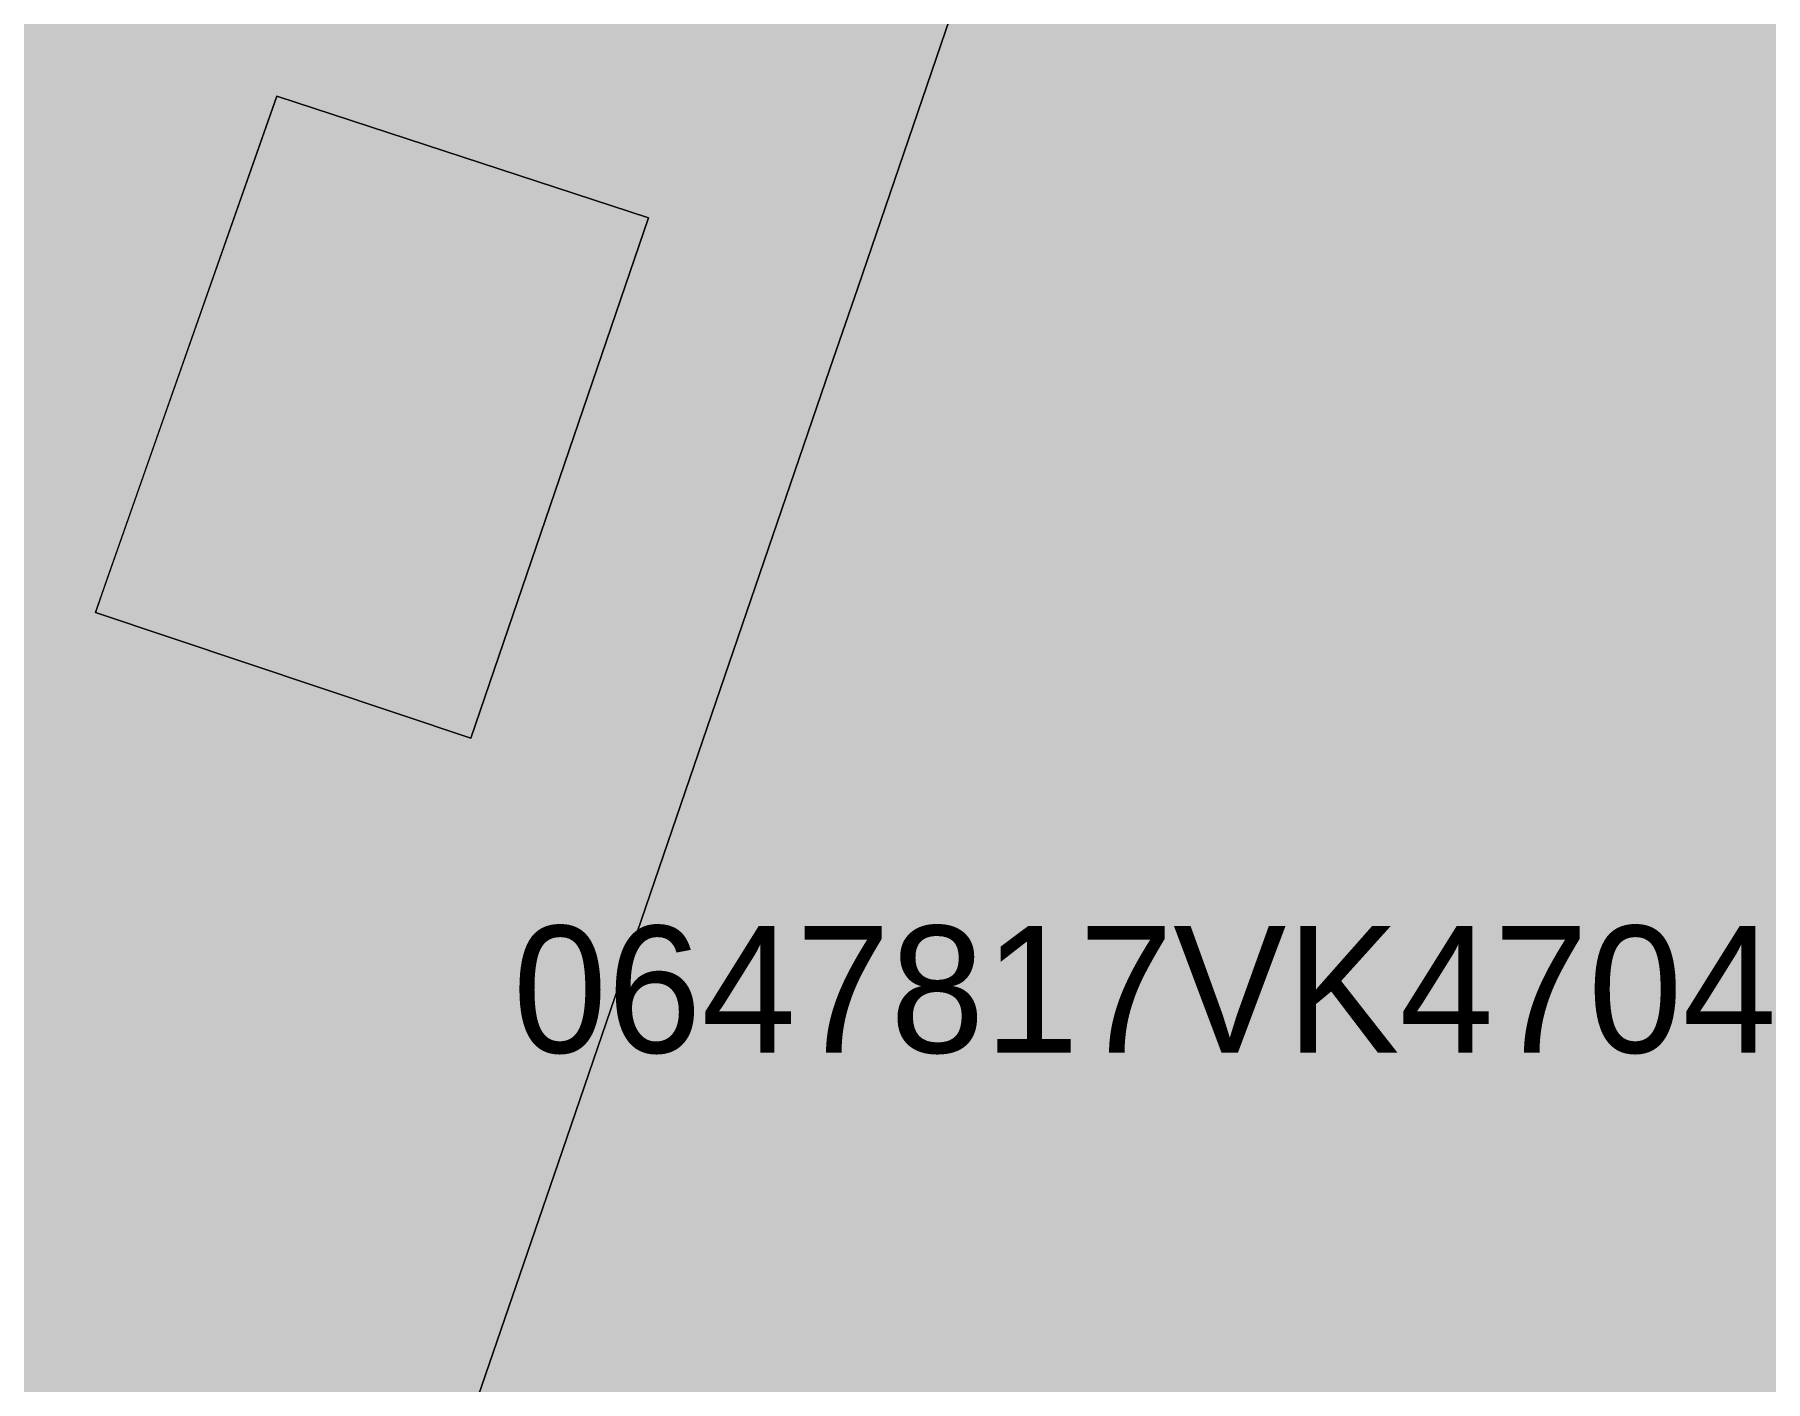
# Model space of a CAD drawing. Header units: metres. Extents: x -6 to 1255, y -2 to 532.
# Drawn here: x 907.89 to 921.53, y 23.97 to 34.59 of the extents above; entities that cross this region are included whole.
import ezdxf

# ---------------------------------------------------------------- set-up
doc = ezdxf.new("R2010")
doc.units = ezdxf.units.M
doc.header["$MEASUREMENT"] = 0
for name, color, linetype, lineweight, true_color in [('TPX_BUILDINGS', 7, 'CONTINUOUS', 0, 0x000000), ('TPX_BUILDINGS_HATCH', 7, 'CONTINUOUS', 0, 0xf0f0f0), ('TPX_BUILDINGS_SHADOWS_HATCH', 7, 'CONTINUOUS', 0, 0x000000), ('TPX_BUILDINGS_SHADOWS_OUTLINES', 7, 'CONTINUOUS', 0, 0x000000), ('TPX_CADASTRES', 7, 'CONTINUOUS', 0, 0x646464), ('TPX_CADASTRES_TEXT', 7, 'CONTINUOUS', 0, 0x000000)]:
    doc.layers.add(name, color=color, linetype=linetype, lineweight=lineweight, true_color=true_color)

msp = doc.modelspace()

# ---------------------------------------------------------------- hatches: boundary and pattern name
at = {"layer": 'TPX_BUILDINGS_HATCH'}
h = msp.add_hatch(color=256, dxfattribs=at)
h.paths.add_polyline_path([(901.227, 22.973), (899.497, 18.153), (909.297, 17.743), (910.627, 21.653), (912.017, 25.693), (914.157, 31.953), (914.377, 32.593), (915.177, 34.933), (915.577, 36.103), (916.907, 39.983), (917.447, 42.833), (918.337, 47.493), (918.497, 48.333), (918.137, 48.383), (919.497, 56.393), (920.207, 60.573), (912.447, 62.483), (911.599, 60.073), (908.177, 50.353), (907.205, 47.584), (906.927, 46.793), (905.36, 42.322), (905.299, 42.148), (905.209, 41.891), (905.097, 41.573), (904.817, 41.633), (904.067, 39.733), (907.237, 39.543), (905.747, 35.443), (902.687, 27.003), (901.227, 22.973)])
h.paths.add_polyline_path([(908.367, 30.033), (909.797, 34.103), (912.727, 33.143), (911.327, 29.043), (908.367, 30.033)], flags=16)
h.paths.add_polyline_path([(910.447, 42.633), (911.397, 45.253), (912.667, 48.713), (915.397, 47.723), (914.247, 41.383), (910.447, 42.633)], flags=16)
msp.add_hatch(color=256, dxfattribs=at).paths.add_polyline_path([(909.297, 17.743), (909.037, 16.983), (914.977, 16.813), (921.827, 16.623), (922.227, 21.323), (922.647, 26.203), (922.907, 29.353), (923.197, 32.803), (923.507, 36.433), (923.917, 39.043), (916.907, 39.983), (915.577, 36.103), (915.177, 34.933), (914.377, 32.593), (914.157, 31.953), (912.017, 25.693), (910.627, 21.653), (909.297, 17.743)])
at = {"layer": 'TPX_BUILDINGS_SHADOWS_HATCH'}
msp.add_hatch(color=256, dxfattribs=at).paths.add_polyline_path([(908.443, 30.249), (908.367, 30.033), (911.327, 29.043), (912.727, 33.143), (909.797, 34.103), (908.443, 30.249)])

# ---------------------------------------------------------------- linework, layer by layer
at = {"layer": 'TPX_BUILDINGS', "elevation": 0.042}
msp.add_lwpolyline([(899.497, 18.153), (909.297, 17.743), (910.627, 21.653), (912.017, 25.693), (914.157, 31.953), (914.377, 32.593), (915.177, 34.933), (915.577, 36.103), (916.907, 39.983), (917.447, 42.833), (918.337, 47.493), (918.497, 48.333), (918.137, 48.383), (919.497, 56.393), (920.207, 60.573), (912.447, 62.483), (911.599, 60.073), (908.177, 50.353), (907.205, 47.584)], dxfattribs=at)
for points in [[(909.297, 17.743), (909.037, 16.983), (914.977, 16.813), (921.827, 16.623), (922.227, 21.323), (922.647, 26.203), (922.907, 29.353), (923.197, 32.803), (923.507, 36.433), (923.917, 39.043), (916.907, 39.983), (915.577, 36.103), (915.177, 34.933), (914.377, 32.593), (914.157, 31.953), (912.017, 25.693), (910.627, 21.653)], [(908.367, 30.033), (909.797, 34.103), (912.727, 33.143), (911.327, 29.043)]]:
    msp.add_lwpolyline(points, close=True, dxfattribs=at)
at = {"layer": 'TPX_BUILDINGS_SHADOWS_OUTLINES', "elevation": 0.039}
msp.add_lwpolyline([(908.443, 30.249), (908.367, 30.033), (911.327, 29.043), (912.727, 33.143), (909.797, 34.103)], close=True, dxfattribs=at)
at = {"layer": 'TPX_CADASTRES', "elevation": 0.024}
msp.add_lwpolyline([(899.497, 18.154), (909.297, 17.743), (910.627, 21.653), (912.017, 25.693), (914.157, 31.953), (914.377, 32.593), (915.177, 34.933), (915.577, 36.103), (916.907, 39.983), (917.447, 42.833), (918.337, 47.494), (918.497, 48.334), (918.137, 48.384), (919.497, 56.394), (920.207, 60.574), (912.447, 62.484), (908.177, 50.354), (906.927, 46.794)], dxfattribs=at)
msp.add_lwpolyline([(909.297, 17.743), (909.037, 16.983), (914.977, 16.813), (921.827, 16.623), (922.227, 21.323), (922.647, 26.203), (922.907, 29.353), (923.197, 32.803), (923.507, 36.433), (923.917, 39.043), (916.907, 39.983), (915.577, 36.103), (915.177, 34.933), (914.377, 32.593), (914.157, 31.953), (912.017, 25.693), (910.627, 21.653)], close=True, dxfattribs=at)

# ---------------------------------------------------------------- texts
at = {"layer": 'TPX_CADASTRES_TEXT'}
msp.add_text('0647817VK4704F', height=1, dxfattribs=at).set_placement((911.658, 26.564, 0.024))

doc.saveas('drawing.dxf')
